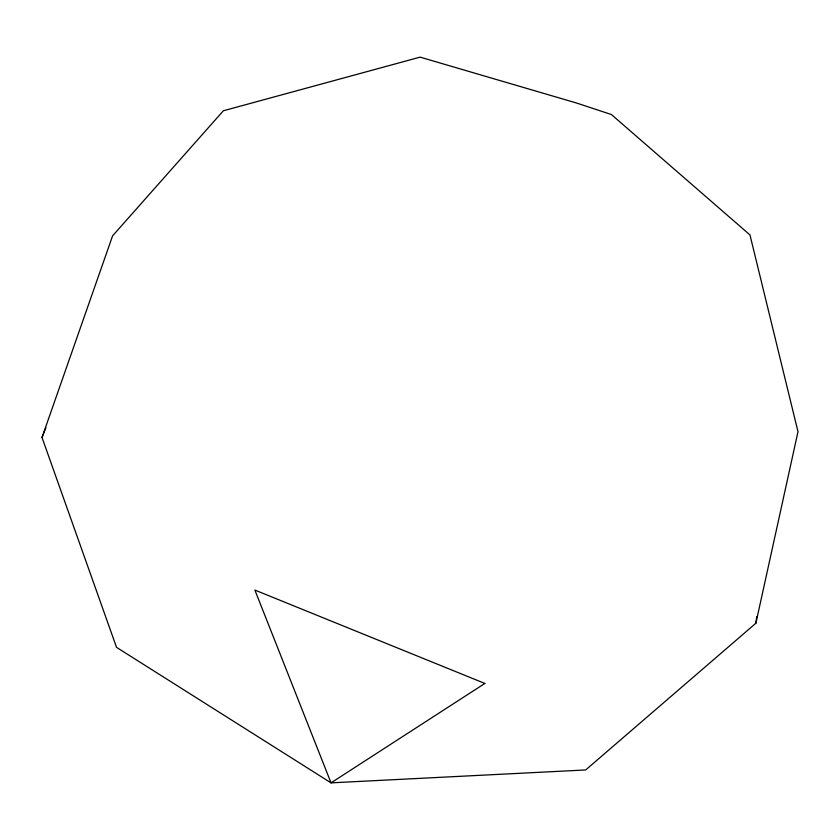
<?xml version="1.0" encoding="UTF-8"?>
<svg xmlns="http://www.w3.org/2000/svg" width="840" height="840" viewBox="0 0 840 840"><rect width="100%" height="100%" fill="white"/><g stroke="black" fill="none" stroke-linecap="round" stroke-linejoin="round"><path stroke-width="1.26" d="M755.885 623.217L798 431.676L749.973 234.938L611.425 114.545L576.545 103.016L420.116 57.141L223.356 110.775L112.592 235.851L42 437.462L116.529 647.346L331.034 782.859L585.679 769.954L755.885 623.217L756.746 616.718M42 437.462L45.927 427.791M484.848 683.445L331.034 782.859L254.867 590.058L484.848 683.445"/></g></svg>
